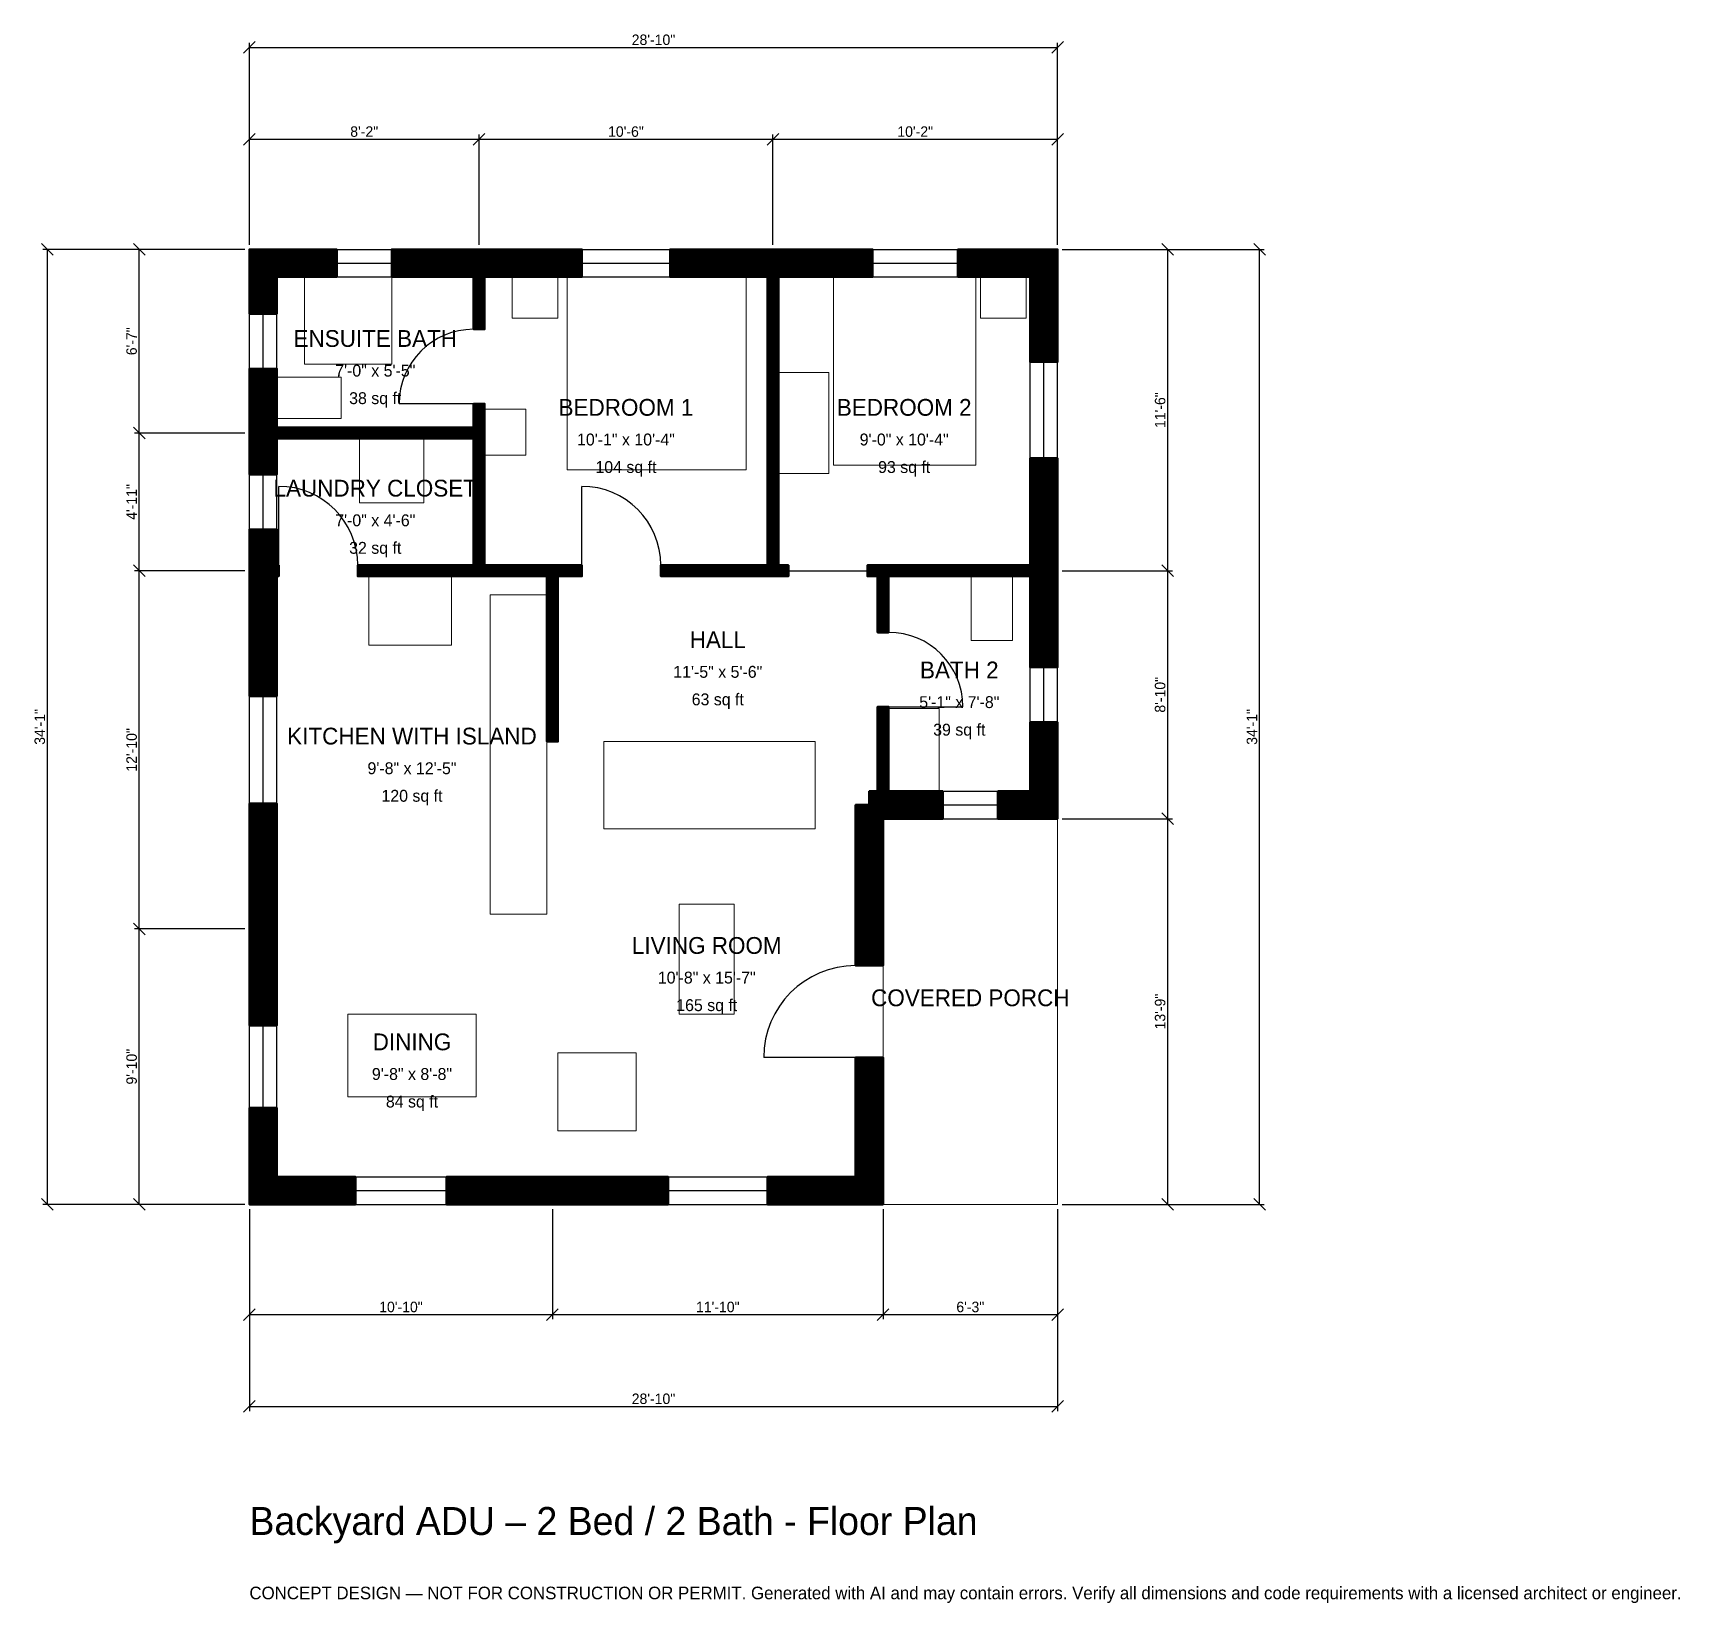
# Model space of a CAD drawing. Header units: inches. Extents: x -93 to 613, y -171 to 502.
import ezdxf
from ezdxf.enums import TextEntityAlignment as Align

# ---------------------------------------------------------------- set-up
doc = ezdxf.new("R2010")
doc.units = ezdxf.units.IN
doc.header["$MEASUREMENT"] = 0
doc.linetypes.add('DASHED', pattern=[0.6, 0.5, -0.1])
for name, color, linetype, lineweight in [('A-ANNO-DIMS', 1, 'Continuous', 13), ('A-ANNO-TEXT', 7, 'Continuous', 18), ('A-AREA-IDEN', 7, 'Continuous', 18), ('A-DOOR', 2, 'Continuous', 25), ('A-FLOR-FIXT', 9, 'Continuous', 13), ('A-FURN', 9, 'Continuous', 13), ('A-GLAZ', 4, 'Continuous', 25), ('A-SITE-PAVE', 8, 'Continuous', 13), ('A-WALL', 7, 'Continuous', 50), ('A-WALL-PATT', 8, 'Continuous', 13)]:
    doc.layers.add(name, color=color, linetype=linetype, lineweight=lineweight)
doc.dimstyles.new('PLAN', dxfattribs={"dimtxt": 4.5, "dimasz": 3, "dimexe": 2, "dimexo": 2, "dimgap": 1, "dimtad": 1, "dimdec": 0, "dimlunit": 4, "dimtsz": 2.5, "dimcen": 2.5, "dimclrd": 1, "dimclre": 1, "dimazin": 3, "dimtfac": 1, "dimtmove": 0, "dimatfit": 3})

msp = doc.modelspace()

# ---------------------------------------------------------------- hatches: boundary and pattern name
at = {"layer": 'A-WALL-PATT'}
h = msp.add_hatch(dxfattribs=at)
h.set_pattern_fill('ANSI31', color=8, scale=0.8)
h.paths.add_polyline_path([(0, 0), (0, 11.811), (0, 11.811), (0, 41.3386), (11.811, 41.3386), (11.811, 11.811), (45.4724, 11.811), (45.4724, 0), (11.811, 0), (11.811, 0), (0, 0), (0, 0), (0, 0)])
h.paths.add_polyline_path([(0, 112.2047), (0, 124.0157), (0, 171.8504), (11.811, 171.8504), (11.811, 124.0157), (11.811, 112.2047), (11.811, 76.7717), (0, 76.7717), (0, 112.2047)])
h.paths.add_polyline_path([(0, 265.748), (0, 269.2913), (0, 269.2913), (0, 274.0157), (0, 274.0157), (0, 277.5591), (0, 289.3701), (11.811, 289.3701), (11.811, 277.5591), (11.811, 274.0157), (12.5984, 274.0157), (12.5984, 269.2913), (11.811, 269.2913), (11.811, 265.748), (11.811, 217.9134), (0, 217.9134), (0, 265.748)])
h.paths.add_polyline_path([(0, 324.8031), (0, 328.3465), (0, 328.3465), (0, 333.0709), (0, 333.0709), (0, 336.6142), (0, 358.2677), (11.811, 358.2677), (11.811, 336.6142), (11.811, 333.0709), (96.063, 333.0709), (96.063, 343.3071), (100.7874, 343.3071), (100.7874, 333.0709), (100.7874, 328.3465), (100.7874, 274.0157), (132.2835, 274.0157), (132.2835, 274.0157), (142.5197, 274.0157), (142.5197, 269.2913), (132.2835, 269.2913), (132.2835, 198.4252), (127.5591, 198.4252), (127.5591, 269.2913), (127.5591, 269.2913), (100.7874, 269.2913), (96.063, 269.2913), (46.4567, 269.2913), (46.4567, 274.0157), (96.063, 274.0157), (96.063, 328.3465), (11.811, 328.3465), (11.811, 324.8031), (11.811, 312.9921), (0, 312.9921), (0, 324.8031)])
h.paths.add_polyline_path([(0, 397.6378), (0, 397.6378), (0, 409.4488), (0, 409.4488), (0, 409.4489), (11.811, 409.4489), (11.811, 409.4488), (37.4016, 409.4488), (37.4016, 397.6378), (11.811, 397.6378), (11.811, 381.8898), (0, 381.8898), (0, 397.6378)])
h.paths.add_polyline_path([(92.5197, 409.4488), (96.063, 409.4488), (96.063, 409.4489), (100.7874, 409.4489), (100.7874, 409.4488), (104.3307, 409.4488), (142.5197, 409.4488), (142.5197, 397.6378), (104.3307, 397.6378), (100.7874, 397.6378), (100.7874, 375.1969), (96.063, 375.1969), (96.063, 397.6378), (92.5197, 397.6378), (61.0236, 397.6378), (61.0236, 409.4488), (92.5197, 409.4488)])
h.paths.add_polyline_path([(218.5039, 409.4488), (222.0472, 409.4488), (222.0472, 409.4489), (226.7717, 409.4489), (226.7717, 409.4488), (230.315, 409.4488), (267.126, 409.4488), (267.126, 397.6378), (230.315, 397.6378), (226.7717, 397.6378), (226.7717, 274.0157), (231.1024, 274.0157), (231.1024, 269.2913), (226.7717, 269.2913), (222.0472, 269.2913), (176.378, 269.2913), (176.378, 274.0157), (222.0472, 274.0157), (222.0472, 397.6378), (218.5039, 397.6378), (180.315, 397.6378), (180.315, 409.4488), (218.5039, 409.4488)])
h.paths.add_polyline_path([(334.6457, 409.4488), (334.6457, 409.4489), (346.4567, 409.4489), (346.4567, 409.4488), (346.4567, 409.4488), (346.4567, 397.6378), (346.4567, 397.6378), (346.4567, 361.2205), (334.6457, 361.2205), (334.6457, 397.6378), (303.7402, 397.6378), (303.7402, 409.4488), (334.6457, 409.4488)])
h.paths.add_polyline_path([(346.4567, 277.5591), (346.4567, 274.0157), (346.4567, 274.0157), (346.4567, 269.2913), (346.4567, 269.2913), (346.4567, 265.748), (346.4567, 230.315), (334.6457, 230.315), (334.6457, 265.748), (334.6457, 269.2913), (274.0157, 269.2913), (274.0157, 269.2913), (274.0157, 245.2756), (269.2913, 245.2756), (269.2913, 269.2913), (264.9606, 269.2913), (264.9606, 274.0157), (269.2913, 274.0157), (269.2913, 274.0157), (334.6457, 274.0157), (334.6457, 277.5591), (334.6457, 319.8819), (346.4567, 319.8819), (346.4567, 277.5591)])
h.paths.add_polyline_path([(346.4567, 177.1654), (346.4567, 177.1654), (346.4567, 165.3543), (346.4567, 165.3543), (346.4567, 165.3543), (334.6457, 165.3543), (334.6457, 165.3543), (320.8661, 165.3543), (320.8661, 177.1654), (334.6457, 177.1654), (334.6457, 206.6929), (346.4567, 206.6929), (346.4567, 177.1654)])
h.paths.add_polyline_path([(274.0157, 165.3543), (274.0157, 165.3543), (271.6536, 165.3543), (271.6536, 162.9921), (271.6535, 162.9921), (271.6535, 102.3622), (259.8425, 102.3622), (259.8425, 171.2598), (265.748, 171.2598), (265.748, 177.1654), (269.2913, 177.1654), (269.2913, 198.4252), (269.2913, 203.1496), (269.2913, 213.3858), (274.0157, 213.3858), (274.0157, 203.1496), (274.0157, 198.4252), (274.0157, 177.1654), (297.2441, 177.1654), (297.2441, 165.3543), (274.0157, 165.3543)])
h.paths.add_polyline_path([(271.6535, 11.811), (271.6536, 11.811), (271.6536, 0), (271.6535, 0), (271.6535, 0), (259.8425, 0), (259.8425, 0), (222.0472, 0), (222.0472, 11.811), (259.8425, 11.811), (259.8425, 62.9921), (271.6535, 62.9921), (271.6535, 11.811)])
h.paths.add_polyline_path([(135.8268, 0), (124.0157, 0), (84.4488, 0), (84.4488, 11.811), (124.0157, 11.811), (135.8268, 11.811), (179.5276, 11.811), (179.5276, 0), (135.8268, 0)])

# ---------------------------------------------------------------- linework, layer by layer
at = {"layer": 'A-DOOR'}
for p, q in [((96.063, 343.3071), (64.1732, 343.3071)), ((12.5984, 274.0157), (12.5984, 307.874)), ((142.5197, 274.0157), (142.5197, 307.874)), ((231.1024, 271.6535), (264.9606, 271.6535)), ((274.0157, 213.3858), (305.9055, 213.3858)), ((259.8425, 62.9921), (220.4724, 62.9921))]:
    msp.add_line(p, q, dxfattribs=at)
for centre, radius, start, end in [((96.063, 343.3071), 31.8898, 90, 180), ((12.5984, 274.0157), 33.8583, 0, 90), ((142.5197, 274.0157), 33.8583, 0, 90), ((274.0157, 213.3858), 31.8898, 0, 90), ((259.8425, 62.9921), 39.3701, 90, 180)]:
    msp.add_arc(centre, radius, start, end, dxfattribs=at)
at = {"layer": 'A-FLOR-FIXT'}
for points in [[(23.622, 360.2362), (61.0236, 360.2362), (61.0236, 397.6378), (23.622, 397.6378)], [(11.811, 337.0079), (39.3701, 337.0079), (39.3701, 354.7244), (11.811, 354.7244)], [(309.4488, 241.7323), (327.1654, 241.7323), (327.1654, 269.2913), (309.4488, 269.2913)], [(103.1496, 124.4094), (127.5591, 124.4094), (127.5591, 261.4173), (103.1496, 261.4173)], [(274.0157, 177.1654), (295.6693, 177.1654), (295.6693, 212.5984), (274.0157, 212.5984)]]:
    msp.add_lwpolyline(points, close=True, dxfattribs=at)
at = {"layer": 'A-FURN'}
for points in [[(112.5984, 379.9213), (132.2835, 379.9213), (132.2835, 397.6378), (112.5984, 397.6378)], [(136.2205, 314.9606), (212.9921, 314.9606), (212.9921, 397.6378), (136.2205, 397.6378)], [(250.3937, 316.9291), (311.4173, 316.9291), (311.4173, 397.6378), (250.3937, 397.6378)], [(313.3858, 379.9213), (333.0709, 379.9213), (333.0709, 397.6378), (313.3858, 397.6378)], [(226.7717, 313.3858), (248.4252, 313.3858), (248.4252, 356.6929), (226.7717, 356.6929)], [(100.7874, 321.2598), (118.5039, 321.2598), (118.5039, 340.9449), (100.7874, 340.9449)], [(47.2441, 300.7874), (74.8031, 300.7874), (74.8031, 328.3465), (47.2441, 328.3465)], [(51.1811, 239.7638), (86.6142, 239.7638), (86.6142, 269.2913), (51.1811, 269.2913)], [(151.9685, 161.0236), (242.5197, 161.0236), (242.5197, 198.4252), (151.9685, 198.4252)], [(184.252, 81.4961), (207.874, 81.4961), (207.874, 128.7402), (184.252, 128.7402)], [(42.126, 46.063), (97.2441, 46.063), (97.2441, 81.4961), (42.126, 81.4961)], [(132.2835, 31.4961), (165.748, 31.4961), (165.748, 64.9606), (132.2835, 64.9606)]]:
    msp.add_lwpolyline(points, close=True, dxfattribs=at)
at = {"layer": 'A-GLAZ'}
for p, q in [((37.4016, 409.4488), (61.0236, 409.4488)), ((37.4016, 403.5433), (61.0236, 403.5433)), ((142.5197, 409.4488), (180.315, 409.4488)), ((142.5197, 403.5433), (180.315, 403.5433)), ((267.126, 409.4488), (303.7402, 409.4488)), ((267.126, 403.5433), (303.7402, 403.5433)), ((37.4016, 397.6378), (61.0236, 397.6378)), ((142.5197, 397.6378), (180.315, 397.6378)), ((267.126, 397.6378), (303.7402, 397.6378)), ((0, 358.2677), (0, 381.8898)), ((5.9055, 358.2677), (5.9055, 381.8898)), ((11.811, 358.2677), (11.811, 381.8898)), ((334.6457, 319.8819), (334.6457, 361.2205)), ((340.5512, 319.8819), (340.5512, 361.2205)), ((346.4567, 319.8819), (346.4567, 361.2205)), ((0, 289.3701), (0, 312.9921)), ((5.9055, 289.3701), (5.9055, 312.9921)), ((11.811, 289.3701), (11.811, 312.9921)), ((334.6457, 206.6929), (334.6457, 230.315)), ((340.5512, 206.6929), (340.5512, 230.315)), ((346.4567, 206.6929), (346.4567, 230.315)), ((0, 171.8504), (0, 217.9134)), ((5.9055, 171.8504), (5.9055, 217.9134)), ((11.811, 171.8504), (11.811, 217.9134)), ((297.2441, 177.1654), (320.8661, 177.1654)), ((297.2441, 171.2598), (320.8661, 171.2598)), ((297.2441, 165.3543), (320.8661, 165.3543)), ((0, 41.3386), (0, 76.7717)), ((5.9055, 41.3386), (5.9055, 76.7717)), ((11.811, 41.3386), (11.811, 76.7717)), ((45.4724, 11.811), (84.4488, 11.811)), ((179.5276, 11.811), (222.0472, 11.811)), ((45.4724, 5.9055), (84.4488, 5.9055)), ((45.4724, 0), (84.4488, 0)), ((179.5276, 5.9055), (222.0472, 5.9055)), ((179.5276, 0), (222.0472, 0))]:
    msp.add_line(p, q, dxfattribs=at)
at = {"layer": 'A-SITE-PAVE', "linetype": 'DASHED'}
msp.add_lwpolyline([(271.6535, 0), (346.4567, 0), (346.4567, 165.3543), (271.6535, 165.3543)], close=True, dxfattribs=at)
at = {"layer": 'A-WALL'}
for points in [[(0, 397.6378), (0, 397.6378), (0, 409.4488), (0, 409.4488), (0, 409.4489), (11.811, 409.4489), (11.811, 409.4488), (37.4016, 409.4488), (37.4016, 397.6378), (11.811, 397.6378), (11.811, 381.8898), (0, 381.8898), (0, 397.6378)], [(92.5197, 409.4488), (96.063, 409.4488), (96.063, 409.4489), (100.7874, 409.4489), (100.7874, 409.4488), (104.3307, 409.4488), (142.5197, 409.4488), (142.5197, 397.6378), (104.3307, 397.6378), (100.7874, 397.6378), (100.7874, 375.1969), (96.063, 375.1969), (96.063, 397.6378), (92.5197, 397.6378), (61.0236, 397.6378), (61.0236, 409.4488), (92.5197, 409.4488)], [(218.5039, 409.4488), (222.0472, 409.4488), (222.0472, 409.4489), (226.7717, 409.4489), (226.7717, 409.4488), (230.315, 409.4488), (267.126, 409.4488), (267.126, 397.6378), (230.315, 397.6378), (226.7717, 397.6378), (226.7717, 274.0157), (231.1024, 274.0157), (231.1024, 269.2913), (226.7717, 269.2913), (222.0472, 269.2913), (176.378, 269.2913), (176.378, 274.0157), (222.0472, 274.0157), (222.0472, 397.6378), (218.5039, 397.6378), (180.315, 397.6378), (180.315, 409.4488), (218.5039, 409.4488)], [(334.6457, 409.4488), (334.6457, 409.4489), (346.4567, 409.4489), (346.4567, 409.4488), (346.4567, 409.4488), (346.4567, 397.6378), (346.4567, 397.6378), (346.4567, 361.2205), (334.6457, 361.2205), (334.6457, 397.6378), (303.7402, 397.6378), (303.7402, 409.4488), (334.6457, 409.4488)], [(0, 324.8031), (0, 328.3465), (0, 328.3465), (0, 333.0709), (0, 333.0709), (0, 336.6142), (0, 358.2677), (11.811, 358.2677), (11.811, 336.6142), (11.811, 333.0709), (96.063, 333.0709), (96.063, 343.3071), (100.7874, 343.3071), (100.7874, 333.0709), (100.7874, 328.3465), (100.7874, 274.0157), (132.2835, 274.0157), (132.2835, 274.0157), (142.5197, 274.0157), (142.5197, 269.2913), (132.2835, 269.2913), (132.2835, 198.4252), (127.5591, 198.4252), (127.5591, 269.2913), (127.5591, 269.2913), (100.7874, 269.2913), (96.063, 269.2913), (46.4567, 269.2913), (46.4567, 274.0157), (96.063, 274.0157), (96.063, 328.3465), (11.811, 328.3465), (11.811, 324.8031), (11.811, 312.9921), (0, 312.9921), (0, 324.8031)], [(346.4567, 277.5591), (346.4567, 274.0157), (346.4567, 274.0157), (346.4567, 269.2913), (346.4567, 269.2913), (346.4567, 265.748), (346.4567, 230.315), (334.6457, 230.315), (334.6457, 265.748), (334.6457, 269.2913), (274.0157, 269.2913), (274.0157, 269.2913), (274.0157, 245.2756), (269.2913, 245.2756), (269.2913, 269.2913), (264.9606, 269.2913), (264.9606, 274.0157), (269.2913, 274.0157), (269.2913, 274.0157), (334.6457, 274.0157), (334.6457, 277.5591), (334.6457, 319.8819), (346.4567, 319.8819), (346.4567, 277.5591)], [(0, 265.748), (0, 269.2913), (0, 269.2913), (0, 274.0157), (0, 274.0157), (0, 277.5591), (0, 289.3701), (11.811, 289.3701), (11.811, 277.5591), (11.811, 274.0157), (12.5984, 274.0157), (12.5984, 269.2913), (11.811, 269.2913), (11.811, 265.748), (11.811, 217.9134), (0, 217.9134), (0, 265.748)], [(274.0157, 165.3543), (274.0157, 165.3543), (271.6536, 165.3543), (271.6536, 162.9921), (271.6535, 162.9921), (271.6535, 102.3622), (259.8425, 102.3622), (259.8425, 171.2598), (265.748, 171.2598), (265.748, 177.1654), (269.2913, 177.1654), (269.2913, 198.4252), (269.2913, 203.1496), (269.2913, 213.3858), (274.0157, 213.3858), (274.0157, 203.1496), (274.0157, 198.4252), (274.0157, 177.1654), (297.2441, 177.1654), (297.2441, 165.3543), (274.0157, 165.3543)], [(346.4567, 177.1654), (346.4567, 177.1654), (346.4567, 165.3543), (346.4567, 165.3543), (346.4567, 165.3543), (334.6457, 165.3543), (334.6457, 165.3543), (320.8661, 165.3543), (320.8661, 177.1654), (334.6457, 177.1654), (334.6457, 206.6929), (346.4567, 206.6929), (346.4567, 177.1654)], [(0, 112.2047), (0, 124.0157), (0, 171.8504), (11.811, 171.8504), (11.811, 124.0157), (11.811, 112.2047), (11.811, 76.7717), (0, 76.7717), (0, 112.2047)], [(271.6535, 11.811), (271.6536, 11.811), (271.6536, 0), (271.6535, 0), (271.6535, 0), (259.8425, 0), (259.8425, 0), (222.0472, 0), (222.0472, 11.811), (259.8425, 11.811), (259.8425, 62.9921), (271.6535, 62.9921), (271.6535, 11.811)], [(0, 0), (0, 11.811), (0, 11.811), (0, 41.3386), (11.811, 41.3386), (11.811, 11.811), (45.4724, 11.811), (45.4724, 0), (11.811, 0), (11.811, 0), (0, 0), (0, 0), (0, 0)], [(135.8268, 0), (124.0157, 0), (84.4488, 0), (84.4488, 11.811), (124.0157, 11.811), (135.8268, 11.811), (179.5276, 11.811), (179.5276, 0), (135.8268, 0)]]:
    msp.add_lwpolyline(points, close=True, dxfattribs=at)

# ---------------------------------------------------------------- texts
at = {"layer": 'A-ANNO-TEXT'}
for s, height, p in [('Backyard ADU – 2 Bed / 2 Bath - Floor Plan', 12, (0, -141.7323)), ('CONCEPT DESIGN — NOT FOR CONSTRUCTION OR PERMIT. Generated with AI and may contain errors. Verify all dimensions and code requirements with a licensed architect or engineer.', 5.4, (0, -169.2913))]:
    msp.add_text(s, height=height, dxfattribs=at).set_placement(p)
at = {"layer": 'A-AREA-IDEN'}
for s, height, p in [('ENSUITE BATH', 7.2, (53.937, 371.2598)), ('7\'-0" x 5\'-5"', 5.1, (53.937, 357.4803)), ('38 sq ft', 5.1, (53.937, 345.6693)), ('BEDROOM 1', 7.2, (161.4173, 341.7323)), ('BEDROOM 2', 7.2, (280.7087, 341.7323)), ('10\'-1" x 10\'-4"', 5.1, (161.4173, 327.9528)), ('9\'-0" x 10\'-4"', 5.1, (280.7087, 327.9528)), ('104 sq ft', 5.1, (161.4173, 316.1417)), ('93 sq ft', 5.1, (280.7087, 316.1417)), ('LAUNDRY CLOSET', 7.2, (53.937, 307.0866)), ('7\'-0" x 4\'-6"', 5.1, (53.937, 293.3071)), ('32 sq ft', 5.1, (53.937, 281.4961)), ('HALL', 7.2, (200.7874, 242.126)), ('11\'-5" x 5\'-6"', 5.1, (200.7874, 228.3465)), ('BATH 2', 7.2, (304.3307, 229.1339)), ('63 sq ft', 5.1, (200.7874, 216.5354)), ('5\'-1" x 7\'-8"', 5.1, (304.3307, 215.3543)), ('39 sq ft', 5.1, (304.3307, 203.5433)), ('KITCHEN WITH ISLAND', 7.2, (69.685, 200.7874)), ('9\'-8" x 12\'-5"', 5.1, (69.685, 187.0079)), ('120 sq ft', 5.1, (69.685, 175.1969)), ('LIVING ROOM', 7.2, (196.063, 111.0236)), ('10\'-8" x 15\'-7"', 5.1, (196.063, 97.2441)), ('COVERED PORCH', 7.2, (309.0551, 88.5827)), ('165 sq ft', 5.1, (196.063, 85.4331)), ('DINING', 7.2, (69.685, 69.685)), ('9\'-8" x 8\'-8"', 5.1, (69.685, 55.9055)), ('84 sq ft', 5.1, (69.685, 44.0945))]:
    msp.add_text(s, height=height, dxfattribs=at).set_placement(p, align=Align.MIDDLE_CENTER)

# ---------------------------------------------------------------- dimensions: what is measured, and where the dimension line sits
at = {"layer": 'A-ANNO-DIMS'}
for base, p1, p2, text in [((0, 496.063), (0, 409.4488), (346.4567, 409.4488), '28\'-10"'), ((0, 456.6929), (0, 409.4488), (98.4252, 409.4488), '8\'-2"'), ((98.4252, 456.6929), (98.4252, 409.4488), (224.4094, 409.4488), '10\'-6"'), ((224.4094, 456.6929), (224.4094, 409.4488), (346.4567, 409.4488), '10\'-2"'), ((0, -47.2441), (0, 0), (129.9213, 0), '10\'-10"'), ((0, -86.6142), (0, 0), (346.4567, 0), '28\'-10"'), ((129.9213, -47.2441), (129.9213, 0), (271.6535, 0), '11\'-10"'), ((271.6535, -47.2441), (271.6535, 0), (346.4567, 0), '6\'-3"')]:
    msp.add_linear_dim(base=base, p1=p1, p2=p2, text=text, dimstyle='PLAN', dxfattribs=at).render()
for base, p1, p2, text in [((-86.6142, 0), (0, 0), (0, 409.4488), '34\'-1"'), ((-47.2441, 330.7087), (0, 330.7087), (0, 409.4488), '6\'-7"'), ((393.7008, 271.6535), (346.4567, 271.6535), (346.4567, 409.4488), '11\'-6"'), ((433.0709, 0), (346.4567, 0), (346.4567, 409.4488), '34\'-1"'), ((-47.2441, 271.6535), (0, 271.6535), (0, 330.7087), '4\'-11"'), ((-47.2441, 118.1102), (0, 118.1102), (0, 271.6535), '12\'-10"'), ((393.7008, 165.3543), (346.4567, 165.3543), (346.4567, 271.6535), '8\'-10"'), ((393.7008, 0), (346.4567, 0), (346.4567, 165.3543), '13\'-9"'), ((-47.2441, 0), (0, 0), (0, 118.1102), '9\'-10"')]:
    msp.add_linear_dim(base=base, p1=p1, p2=p2, angle=90, text=text, dimstyle='PLAN', dxfattribs=at).render()

doc.saveas('drawing.dxf')
